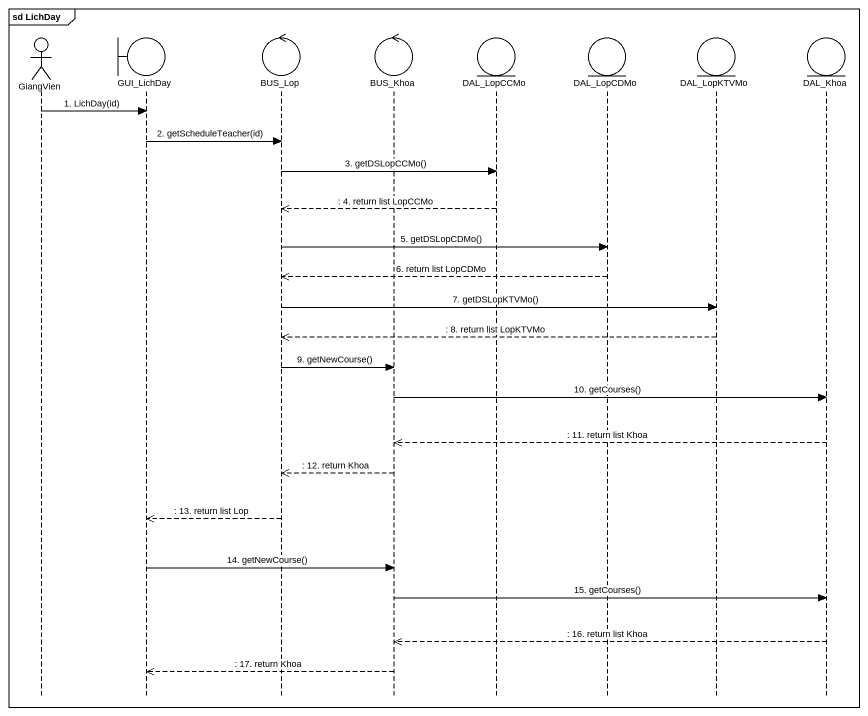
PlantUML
@startuml
mainframe sd LichDay
hide footbox
actor GiangVien
boundary GUI_LichDay
control BUS_Lop
control BUS_Khoa
entity DAL_LopCCMo
entity DAL_LopCDMo
entity DAL_LopKTVMo
entity DAL_Khoa

GiangVien -> GUI_LichDay : 1. LichDay(id)
GUI_LichDay -> BUS_Lop : 2. getScheduleTeacher(id)
BUS_Lop -> DAL_LopCCMo : 3. getDSLopCCMo()
DAL_LopCCMo -->> BUS_Lop : : 4. return list LopCCMo
BUS_Lop -> DAL_LopCDMo : 5. getDSLopCDMo()
DAL_LopCDMo -->> BUS_Lop : 6. return list LopCDMo
BUS_Lop -> DAL_LopKTVMo : 7. getDSLopKTVMo()
DAL_LopKTVMo -->> BUS_Lop : : 8. return list LopKTVMo
BUS_Lop -> BUS_Khoa : 9. getNewCourse()
BUS_Khoa -> DAL_Khoa : 10. getCourses()
DAL_Khoa -->> BUS_Khoa : : 11. return list Khoa
BUS_Khoa -->> BUS_Lop : : 12. return Khoa
BUS_Lop -->> GUI_LichDay : : 13. return list Lop
GUI_LichDay -> BUS_Khoa : 14. getNewCourse()
BUS_Khoa -> DAL_Khoa : 15. getCourses()
DAL_Khoa -->> BUS_Khoa : : 16. return list Khoa
BUS_Khoa -->> GUI_LichDay : : 17. return Khoa
@enduml
